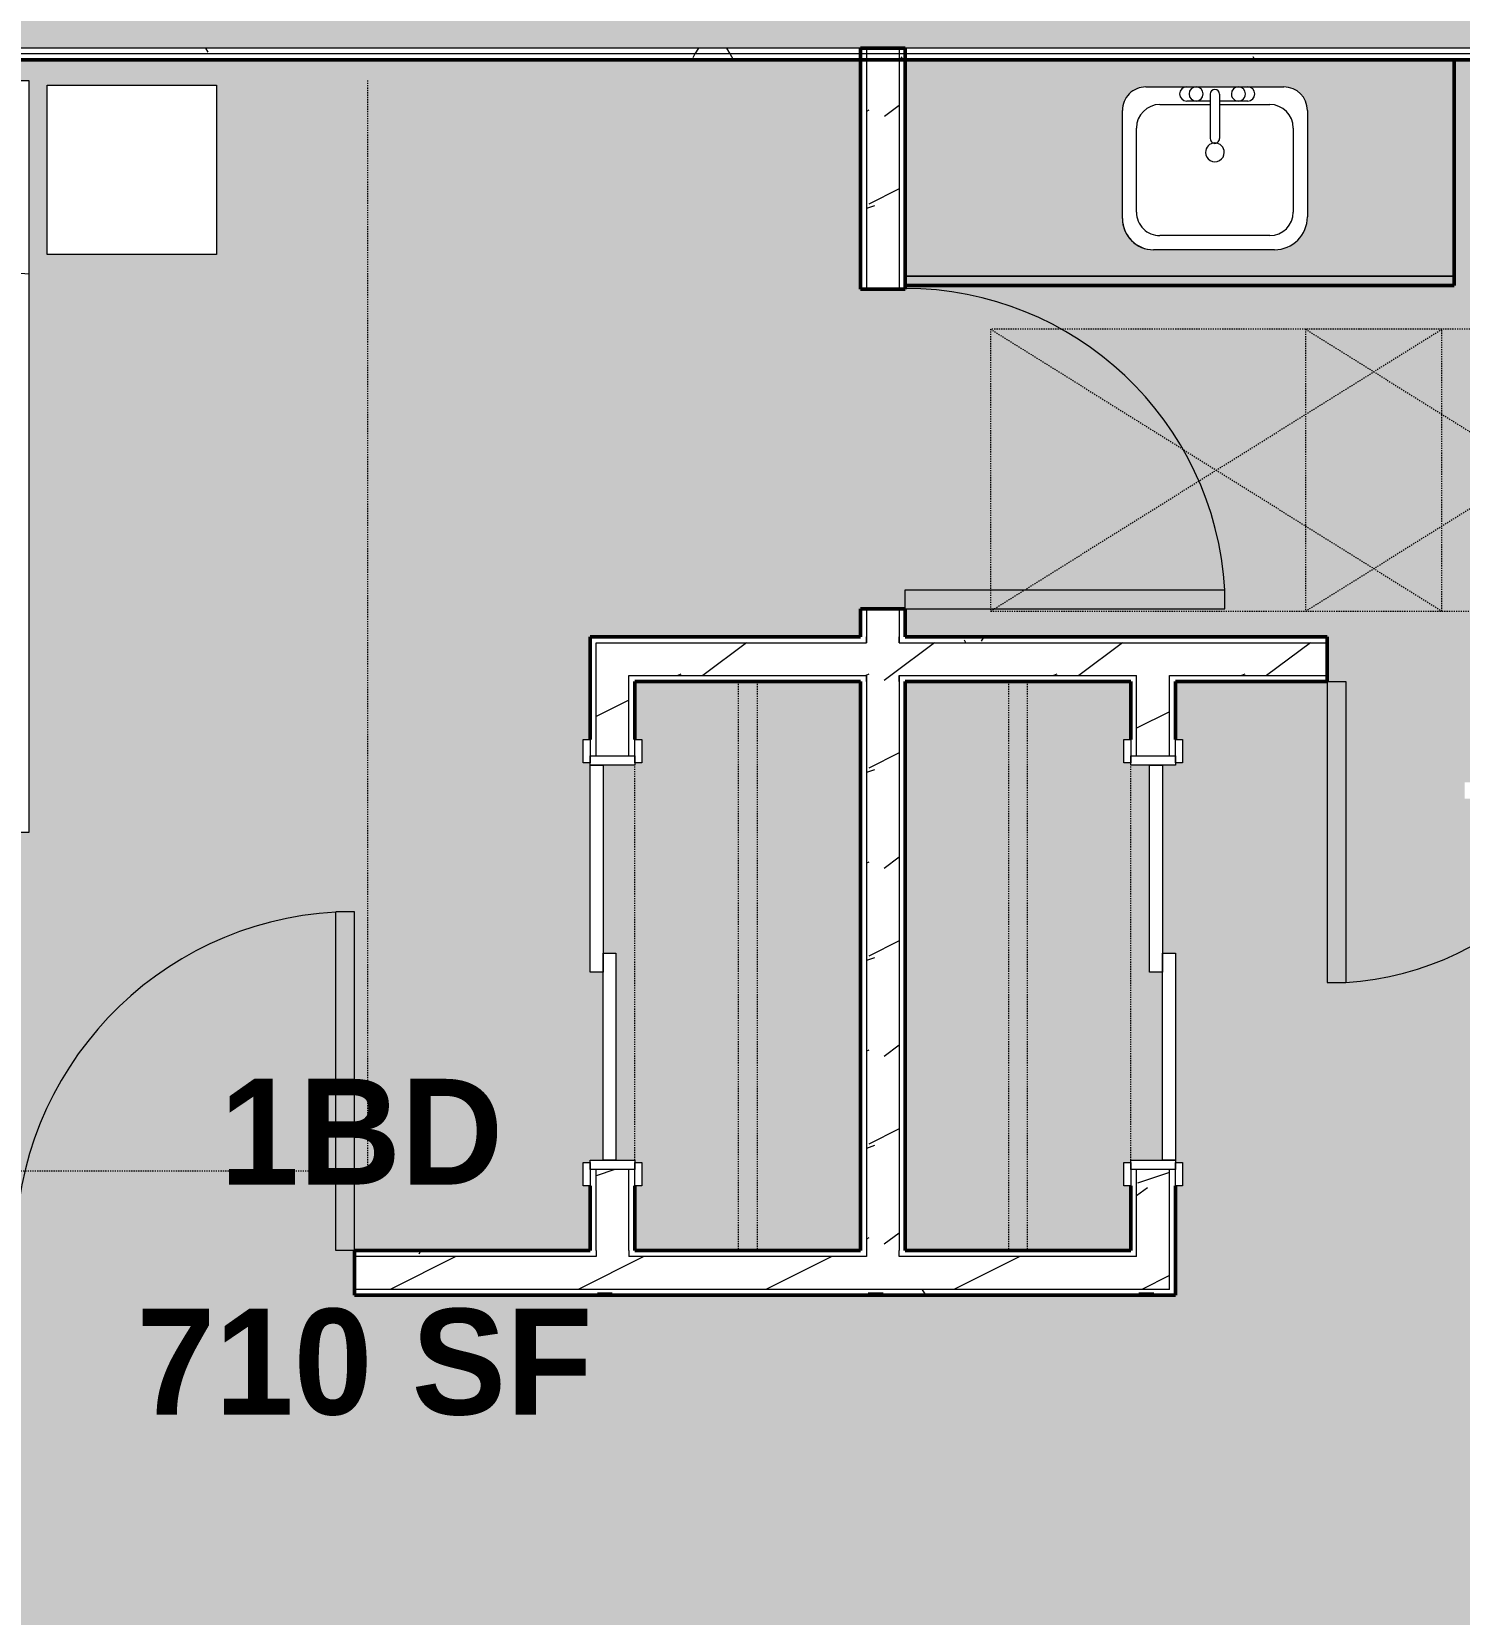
# Model space of a CAD drawing. Header units: inches. Extents: x -4294 to -464, y 9706 to 12475.
# Drawn here: x -3708.2 to -3556.3, y 10669.8 to 10838.2 of the extents above; entities that cross this region are included whole.
import ezdxf

# ---------------------------------------------------------------- set-up
doc = ezdxf.new("R2010")
doc.units = ezdxf.units.IN
doc.header["$MEASUREMENT"] = 0
doc.linetypes.add('Dash', pattern=[0.25, 0.125, -0.125])
for name, color, linetype, lineweight in [('0-1', 7, 'Continuous', 5), ('0-2', 250, 'Continuous', 9), ('A-AREA-IDEN', 2, 'Continuous', 9), ('A-AREA-PATT-6', 41, 'Continuous', 9), ('A-DOOR-1', 250, 'Continuous', 9), ('A-DOOR-2', 130, 'Continuous', 20), ('A-DOOR-FRAM-1', 130, 'Continuous', 20), ('A-GENM-HDLN-1', 250, 'Dash', 9), ('A-WALL', 113, 'Continuous', 13), ('A-WALL-4', 90, 'Continuous', 50), ('A-WALL-5', 7, 'Continuous', 13), ('A-WALL-PATT-1', 250, 'Continuous', 9), ('A-WALL-PATT-2', 8, 'Continuous', 9), ('A-WALL-PATT-5', 111, 'Continuous', 9), ('I-FURN-1', 250, 'Continuous', 9), ('I-FURN-HDLN-1', 250, 'Dash', 9), ('I-WALL-2', 2, 'Continuous', 50), ('P-SANR-FIXT-2', 250, 'Continuous', 9), ('Q-CASE-1', 9, 'Continuous', 9), ('Q-CASE-2', 90, 'Continuous', 50), ('Q-CASE-3', 250, 'Continuous', 9), ('Q-CASE-HDLN-1', 250, 'Dash', 9)]:
    doc.layers.add(name, color=color, linetype=linetype, lineweight=lineweight)
doc.styles.add('Century Gothic_B', font='GOTHICB.TTF', dxfattribs={"height": 11.25})
pattern_1 = [(0, (0, 0), (38.4, 9.6), [1.584, -27.216, 1.584, -27.216, -153.6]), (0, (0, 0), (38.4, 9.6), [-57.6, 1.584, -56.016, 1.584, -27.216, -67.2]), (0, (0, 0), (38.4, 9.6), [-144, 1.584, -17.616, 1.584, -46.416]), (120, (14.4, 4.8), (-27.513844, 28.4553755), [1.584, -27.216, 1.584, -27.216, -153.6]), (120, (14.4, 4.8), (-27.513844, 28.4553755), [-57.6, 1.584, -56.016, 1.584, -27.216, -67.2]), (120, (14.4, 4.8), (-27.513844, 28.4553755), [-144, 1.584, -17.616, 1.584, -46.416]), (240, (19.2, 24), (-10.886156, -38.0553755), [1.584, -27.216, 1.584, -27.216, -153.6]), (240, (19.2, 24), (-10.886156, -38.0553755), [-57.6, 1.584, -56.016, 1.584, -27.216, -67.2]), (240, (19.2, 24), (-10.886156, -38.0553755), [-144, 1.584, -17.616, 1.584, -46.416])]
pattern_2 = [(216.87, (7.997, 19.992), (59.9755286, 39.9843071), [9.996, -89.964]), (206.565, (19.992, 13.994), (-19.991807, -19.992219), [22.352, -22.352]), (198.435, (19.992, 3.998), (-39.983821, -19.991955), [12.644, -50.576])]

# ---------------------------------------------------------------- blocks, each defined once
blk = doc.blocks.new('Single-Flush - 32_ x 84_-1372862-FLOOR PLAN - 3RD FLOOR')
at = {"layer": 'A-DOOR-1'}
blk.add_arc((16, 2.37), 32.07, 93.5759, 180, dxfattribs=at)
at = {"layer": 'A-DOOR-2'}
for p, q in [((14, 2.37), (14, 34.38)), ((16, 34.38), (14, 34.38)), ((16, 2.37), (16, 34.38)), ((16, 2.37), (14, 2.37))]:
    blk.add_line(p, q, dxfattribs=at)
blk = doc.blocks.new('Single-Flush - 36_ x 84_-1372839-FLOOR PLAN - 3RD FLOOR')
at = {"layer": 'A-DOOR-1'}
blk.add_arc((18, 2.37), 36.07, 93.1789, 180, dxfattribs=at)
at = {"layer": 'A-DOOR-2'}
for p, q in [((16, 2.37), (16, 38.39)), ((18, 38.39), (16, 38.39)), ((18, 2.37), (18, 38.39)), ((18, 2.37), (16, 2.37))]:
    blk.add_line(p, q, dxfattribs=at)
blk = doc.blocks.new('Single-Flush - 34_ x 84_-1372840-FLOOR PLAN - 3RD FLOOR')
at = {"layer": 'A-DOOR-1'}
blk.add_arc((17, 2.37), 34.07, 93.3657, 180, dxfattribs=at)
at = {"layer": 'A-DOOR-2'}
for p, q in [((15, 2.37), (15, 36.38)), ((17, 36.38), (15, 36.38)), ((17, 2.37), (17, 36.38)), ((17, 2.37), (15, 2.37))]:
    blk.add_line(p, q, dxfattribs=at)
blk = doc.blocks.new('OD_CW_Closet - OD_CW_Closet-1902250-FLOOR PLAN - 3RD FLOOR')
at = {"layer": 'Q-CASE-HDLN-1'}
for p, q in [((6.89, 24), (0.74, 24)), ((0.74, 24), (0.74, 0)), ((51.64, 24), (9.64, 24)), ((61.26, 24), (54.39, 24)), ((61.26, 0), (61.26, 24)), ((0.74, 13), (61.26, 13)), ((0.74, 11), (61.26, 11)), ((0.74, 0), (61.26, 0))]:
    blk.add_line(p, q, dxfattribs=at)
blk = doc.blocks.new('Bed-Standard - King 78_ x 80_-1379907-FLOOR PLAN - 3RD FLOOR')
at = {"layer": 'I-FURN-1'}
for p, q in [((-28.31, 41.8), (49.69, 41.8)), ((-28.31, -38.2), (-28.31, 41.8)), ((49.69, 41.8), (49.69, -38.2)), ((49.69, -24.2), (-28.31, -17.63)), ((-25.31, -24.2), (46.69, -24.2)), ((-25.31, -36.2), (-25.31, -24.2)), ((46.69, -36.2), (46.69, -24.2)), ((-25.31, -36.2), (46.69, -36.2)), ((49.69, -38.2), (-28.31, -38.2))]:
    blk.add_line(p, q, dxfattribs=at)
at = {"layer": 'I-FURN-HDLN-1'}
for p, q in [((-64.31, 77.8), (73.69, 77.8)), ((-64.31, -38.2), (-64.31, 77.8)), ((73.69, 77.8), (73.69, -38.2))]:
    blk.add_line(p, q, dxfattribs=at)
blk = doc.blocks.new('Table-Night Stand - 18_ x 18_ x 24_-1372838-FLOOR PLAN - 3RD FLOOR')
at = {"layer": 'I-FURN-1'}
for p, q in [((0.15, 0), (18.15, 0)), ((0.15, -18), (0.15, 0)), ((18.15, 0), (18.15, -18)), ((18.15, -18), (0.15, -18))]:
    blk.add_line(p, q, dxfattribs=at)
blk = doc.blocks.new('FOLDING_SLIDING CLOSET - 42_ x 80_-1372841-FLOOR PLAN - 3RD FLOOR')
at = {"layer": 'A-DOOR-1'}
for p, q in [((-23.75, 3.25), (-21.25, 3.25)), ((-23.75, 2.5), (-23.75, 3.25)), ((-21.25, 2.5), (-23.75, 2.5)), ((-21.25, 3.25), (-21.25, 2.5)), ((21.25, 3.25), (23.75, 3.25)), ((21.25, 2.5), (21.25, 3.25)), ((23.75, 2.5), (21.25, 2.5)), ((23.75, 3.25), (23.75, 2.5)), ((-23.75, -2.25), (-21.25, -2.25)), ((-23.75, -3), (-23.75, -2.25)), ((-21.25, -3), (-23.75, -3)), ((-21.25, -2.25), (-21.25, -3)), ((21.25, -2.25), (23.75, -2.25)), ((21.25, -3), (21.25, -2.25)), ((23.75, -3), (21.25, -3)), ((23.75, -2.25), (23.75, -3))]:
    blk.add_line(p, q, dxfattribs=at)
at = {"layer": 'A-DOOR-2'}
for p, q in [((-1, 0.5), (21, 0.5)), ((-1, -0.88), (-1, 0.5)), ((21, 0.5), (21, -0.88)), ((-21, -0.88), (1, -0.88)), ((-21, -2.25), (-21, -0.88)), ((21, -0.88), (-1, -0.88)), ((1, -0.88), (1, -2.25)), ((1, -2.25), (-21, -2.25))]:
    blk.add_line(p, q, dxfattribs=at)
at = {"layer": 'A-DOOR-FRAM-1'}
for p, q in [((-22, 2.5), (-21, 2.5)), ((-22, -2.25), (-22, 2.5)), ((-21, 2.5), (-21, -2.25)), ((21, 2.5), (22, 2.5)), ((21, -2.25), (21, 2.5)), ((22, 2.5), (22, -2.25)), ((-21, -2.25), (-22, -2.25)), ((22, -2.25), (21, -2.25))]:
    blk.add_line(p, q, dxfattribs=at)
blk = doc.blocks.new('OD_CW_Closet - OD_CW_Closet-1901942-FLOOR PLAN - 3RD FLOOR')
at = {"layer": 'Q-CASE-HDLN-1'}
for p, q in [((0.74, -24), (0.74, 0)), ((0.74, 0), (61.26, 0)), ((61.26, 0), (61.26, -24)), ((0.74, -11), (61.26, -11)), ((0.74, -13), (61.26, -13)), ((6.89, -24), (0.74, -24)), ((51.64, -24), (9.64, -24)), ((61.26, -24), (54.39, -24))]:
    blk.add_line(p, q, dxfattribs=at)
blk = doc.blocks.new('M_Sink Vanity-Square - 500 x 440mm-1372835-FLOOR PLAN - 3RD FLOOR')
at = {"layer": 'P-SANR-FIXT-2'}
for p, q in [((-5.72, 10.23), (7.14, 10.23)), ((-5.72, 10.23), (7.14, 10.23)), ((-5.22, 8.73), (6.46, 8.73)), ((10.46, 6.91), (10.46, -4.59)), ((10.46, 6.91), (10.46, -4.59)), ((-9.22, -4.59), (-9.22, 6.73)), ((-9.22, -4.59), (-9.22, 6.73)), ((-7.72, -2.72), (-7.72, 6.23)), ((8.96, 6.23), (8.96, -2.72)), ((0.12, -6.33), (0.12, -1.59)), ((1.12, -6.33), (1.12, -1.59)), ((0.12, -5.22), (-5.22, -5.22)), ((-2.88, -5.59), (0.12, -5.59)), ((6.46, -5.22), (1.12, -5.22)), ((1.12, -5.59), (3.62, -5.59)), ((7.96, -7.09), (-6.72, -7.09)), ((7.96, -7.09), (-6.72, -7.09)), ((3.62, -7.09), (-2.88, -7.09))]:
    blk.add_line(p, q, dxfattribs=at)
for centre, radius, start, end in [((-5.72, 6.73), 3.5, 90, 180), ((-5.72, 6.73), 3.5, 90, 180), ((7.14, 6.91), 3.32, 0, 90), ((7.14, 6.91), 3.32, 360, 90), ((-5.22, 6.23), 2.5, 90, 180), ((6.46, 6.23), 2.5, 360, 90), ((0.62, -0.13), 1, 360, 180), ((0.62, -0.13), 1, 180, 0), ((0.62, -1.59), 0.5, 360, 180), ((-5.22, -2.72), 2.5, 180, 270), ((6.46, -2.72), 2.5, 270, 360), ((-6.72, -4.59), 2.5, 180, 270), ((-6.72, -4.59), 2.5, 180, 270), ((7.96, -4.59), 2.5, 270, 0), ((7.96, -4.59), 2.5, 270, 0), ((-2.88, -6.34), 0.75, 90, 270), ((-1.88, -6.34), 0.75, 360, 180), ((-1.88, -6.34), 0.75, 180, 0), ((0.62, -6.33), 0.5, 180, 0), ((2.62, -6.34), 0.75, 0, 180), ((2.62, -6.34), 0.75, 180, 0), ((3.62, -6.34), 0.75, 270, 90)]:
    blk.add_arc(centre, radius, start, end, dxfattribs=at)
blk = doc.blocks.new('OD_CW_Base Cabinet - OD_CW_Base Cabinet-V32-FLOOR PLAN - 3RD FLOOR')
at = {"layer": 'Q-CASE-1'}
h = blk.add_hatch(color=256, dxfattribs=at)
h.paths.add_polyline_path([(59.14, 24), (0.74, 24), (0.74, 1), (59.14, 1), (59.14, 13.23)], flags=0)
h.paths.add_polyline_path([(40.03, 21.13), (41.03, 21.13), (41.68, 21.04), (42.28, 20.79), (42.8, 20.39), (43.2, 19.88), (43.45, 19.27), (43.53, 18.63), (43.53, 7.3), (43.41, 6.4), (43.06, 5.55), (42.51, 4.83), (41.78, 4.27), (40.94, 3.92), (40.03, 3.8), (27.17, 3.8), (26.31, 3.92), (25.51, 4.25), (24.82, 4.77), (24.29, 5.46), (23.96, 6.26), (23.85, 7.12), (23.85, 18.63), (23.93, 19.27), (24.18, 19.88), (24.58, 20.39), (25.1, 20.79), (25.7, 21.04), (26.35, 21.13), (27.17, 21.13)], flags=0)
blk.add_hatch(color=256, dxfattribs=at).paths.add_polyline_path([(0.74, 1), (0.74, 0), (59.14, 0), (59.12, 1), (3.99, 1)], flags=0)
at = {"layer": 'Q-CASE-2'}
for p, q in [((59.14, 0), (59.14, 24)), ((0.74, 0), (59.14, 0))]:
    blk.add_line(p, q, dxfattribs=at)
at = {"layer": 'Q-CASE-3'}
for p, q in [((59.14, 24), (59.14, 1)), ((0.74, 1), (59.14, 1)), ((59.14, 1), (0.74, 1)), ((59.14, 0), (0.74, 0)), ((59.14, 1), (59.14, 0))]:
    blk.add_line(p, q, dxfattribs=at)
blk = doc.blocks.new('ADA Clearances - 30_x48_-2253128-FLOOR PLAN - 3RD FLOOR')
at = {"layer": 'A-GENM-HDLN-1'}
for p, q in [((15, -24), (-15, 24)), ((-15, -24), (15, 24)), ((15, 24), (-15, 24)), ((-15, 24), (-15, 14.12)), ((15, -24), (15, 24)), ((-15, 5.48), (-15, -24)), ((-15, -24), (15, -24))]:
    blk.add_line(p, q, dxfattribs=at)
blk = doc.blocks.new('ADA Clearances - 30_x48_-V8-FLOOR PLAN - 3RD FLOOR')
at = {"layer": 'A-GENM-HDLN-1'}
for p, q in [((15, -24), (-15, 24)), ((-15, -24), (15, 24)), ((15, 24), (-15, 24)), ((-15, 24), (-15, -24)), ((15, -24), (15, 24)), ((-15, -24), (15, -24))]:
    blk.add_line(p, q, dxfattribs=at)
blk = doc.blocks.new('CTR - 1st Phase - Unit Layouts_rvt-1-FLOOR PLAN - 3RD FLOOR')
at = {"layer": 'A-WALL-PATT-1'}
h = blk.add_hatch(dxfattribs=at)
h.set_pattern_fill('FP_1', color=256, style=0, pattern_type=2)
h.set_pattern_definition(pattern_1)
h.paths.add_polyline_path([(-3615.87, 10708.54), (-3615.25, 10708.54), (-3615.25, 10769.06), (-3615.87, 10769.06), (-3615.87, 10709.1)], flags=0)
h.paths.add_polyline_path([(-3615.25, 10773.81), (-3615.25, 10776.81), (-3615.87, 10776.81), (-3615.87, 10773.81)], flags=0)
h.paths.add_polyline_path([(-3615.87, 10810.81), (-3615.25, 10810.81), (-3615.25, 10835.19), (-3615.87, 10835.19), (-3615.87, 10811.19)], flags=0)
h = blk.add_hatch(dxfattribs=at)
h.set_pattern_fill('FP_1', color=256, style=0, pattern_type=2)
h.set_pattern_definition(pattern_1)
h.paths.add_polyline_path([(-3516.62, 10773.19), (-3483.97, 10773.19), (-3483.97, 10773.81), (-3538.37, 10773.81), (-3538.37, 10773.19), (-3520.12, 10773.19)], flags=0)
h.paths.add_polyline_path([(-3570.37, 10773.19), (-3570.37, 10773.81), (-3615.87, 10773.81), (-3615.87, 10773.19), (-3587.12, 10773.19)], flags=0)
h.paths.add_polyline_path([(-3648.12, 10773.19), (-3619.37, 10773.19), (-3619.37, 10773.81), (-3648.12, 10773.81)], flags=0)
h = blk.add_hatch(dxfattribs=at)
h.set_pattern_fill('FP_1', color=256, style=0, pattern_type=2)
h.set_pattern_definition(pattern_1)
h.paths.add_polyline_path([(-3512.41, 10769.06), (-3483.97, 10769.06), (-3483.97, 10769.69), (-3516.62, 10769.69), (-3516.62, 10769.06), (-3516, 10769.06)], flags=0)
h.paths.add_polyline_path([(-3520.12, 10769.06), (-3520.12, 10769.69), (-3538.37, 10769.69), (-3538.37, 10769.06), (-3520.75, 10769.06)], flags=0)
h.paths.add_polyline_path([(-3594.24, 10769.06), (-3590.62, 10769.06), (-3590.62, 10769.69), (-3615.87, 10769.69), (-3615.87, 10769.06), (-3615.11, 10769.06)], flags=0)
h.paths.add_polyline_path([(-3586.5, 10769.06), (-3570.37, 10769.06), (-3570.37, 10769.69), (-3587.12, 10769.69), (-3587.12, 10769.06)], flags=0)
h.paths.add_polyline_path([(-3619.37, 10769.06), (-3619.37, 10769.69), (-3644, 10769.69), (-3644, 10769.06), (-3620, 10769.06)], flags=0)
h = blk.add_hatch(dxfattribs=at)
h.set_pattern_fill('FP_1', color=256, style=0, pattern_type=2)
h.set_pattern_definition(pattern_1)
h.paths.add_polyline_path([(-3591.25, 10707.91), (-3591.25, 10708.54), (-3615.87, 10708.54), (-3615.87, 10707.91), (-3615.11, 10707.91)], flags=0)
h.paths.add_polyline_path([(-3670.24, 10707.91), (-3648.12, 10707.91), (-3648.12, 10708.54), (-3673.8, 10708.54), (-3673.8, 10707.91)], flags=0)
h.paths.add_polyline_path([(-3620, 10707.91), (-3619.37, 10707.91), (-3619.37, 10708.54), (-3644.62, 10708.54), (-3644.62, 10707.91)], flags=0)
h.paths.add_polyline_path([(-3849.41, 10707.91), (-3709.8, 10707.91), (-3709.8, 10708.54), (-3852.47, 10708.54), (-3852.47, 10707.91), (-3850.47, 10707.91)], flags=0)
h = blk.add_hatch(dxfattribs=at)
h.set_pattern_fill('FP_1', color=256, style=0, pattern_type=2)
h.set_pattern_definition(pattern_1)
h.paths.add_polyline_path([(-3670.24, 10703.79), (-3587.12, 10703.83), (-3587.12, 10704.41), (-3673.8, 10704.41), (-3673.8, 10703.79)], flags=0)
h.paths.add_polyline_path([(-3852.47, 10703.79), (-3709.8, 10703.79), (-3709.8, 10704.41), (-3852.47, 10704.41), (-3852.47, 10703.91)], flags=0)
at = {"layer": 'A-WALL-PATT-2'}
h = blk.add_hatch(dxfattribs=at)
h.set_pattern_fill('FP_2', color=256, style=0, pattern_type=2)
h.set_pattern_definition(pattern_2)
h.paths.add_polyline_path([(-3619.37, 10707.91), (-3615.87, 10707.91), (-3615.87, 10769.69), (-3619.37, 10769.69), (-3619.37, 10708.41)], flags=0)
h.paths.add_polyline_path([(-3619.37, 10773.19), (-3615.87, 10773.19), (-3615.87, 10776.81), (-3619.37, 10776.81), (-3619.37, 10773.81)], flags=0)
h.paths.add_polyline_path([(-3615.87, 10810.81), (-3615.87, 10835.19), (-3619.37, 10835.19), (-3619.37, 10810.81)], flags=0)
h = blk.add_hatch(dxfattribs=at)
h.set_pattern_fill('FP_2', color=256, style=0, pattern_type=2)
h.set_pattern_definition(pattern_2)
h.paths.add_polyline_path([(-3644.62, 10707.91), (-3644.62, 10717.16), (-3648.12, 10717.16), (-3648.12, 10707.91)], flags=0)
h.paths.add_polyline_path([(-3644.62, 10761.16), (-3644.62, 10773.19), (-3648.12, 10773.19), (-3648.12, 10761.16)], flags=0)
h = blk.add_hatch(dxfattribs=at)
h.set_pattern_fill('FP_2', color=256, style=0, pattern_type=2)
h.set_pattern_definition(pattern_2)
h.paths.add_polyline_path([(-3520.12, 10769.69), (-3482.72, 10769.69), (-3482.72, 10773.19), (-3538.37, 10773.19), (-3538.37, 10769.69)], flags=0)
h.paths.add_polyline_path([(-3615.11, 10769.69), (-3570.37, 10769.69), (-3570.37, 10773.19), (-3644.62, 10773.17), (-3644.62, 10769.69), (-3615.87, 10769.69)], flags=0)
h = blk.add_hatch(dxfattribs=at)
h.set_pattern_fill('FP_2', color=256, style=0, pattern_type=2)
h.set_pattern_definition(pattern_2)
h.paths.add_polyline_path([(-3590.62, 10704.41), (-3587.12, 10704.41), (-3587.12, 10717.16), (-3590.62, 10717.16), (-3590.62, 10707.91)], flags=0)
h.paths.add_polyline_path([(-3587.12, 10761.16), (-3587.12, 10769.69), (-3590.62, 10769.69), (-3590.62, 10761.16), (-3587.87, 10761.16)], flags=0)
h = blk.add_hatch(dxfattribs=at)
h.set_pattern_fill('FP_2', color=256, style=0, pattern_type=2)
h.set_pattern_definition(pattern_2)
h.paths.add_polyline_path([(-3615.11, 10704.41), (-3590.62, 10704.41), (-3590.62, 10707.91), (-3673.8, 10707.91), (-3673.8, 10704.41), (-3670.24, 10704.41)], flags=0)
h.paths.add_polyline_path([(-3849.41, 10704.41), (-3709.8, 10704.41), (-3709.8, 10707.91), (-3852.47, 10707.91), (-3852.47, 10704.41), (-3850.47, 10704.41)], flags=0)
at = {"layer": 'A-WALL-4'}
for p, q in [((-3615.25, 10836.44), (-3620, 10836.44)), ((-3620, 10836.44), (-3620, 10810.81)), ((-3615.25, 10810.81), (-3615.25, 10836.44)), ((-3620, 10810.81), (-3615.25, 10810.81)), ((-3615.25, 10776.81), (-3620, 10776.81)), ((-3620, 10776.81), (-3620, 10773.81)), ((-3615.25, 10773.81), (-3615.25, 10776.81)), ((-3648.75, 10773.81), (-3648.75, 10762.91)), ((-3648.12, 10773.81), (-3648.75, 10773.81)), ((-3644, 10773.81), (-3648.12, 10773.81)), ((-3620, 10773.81), (-3644, 10773.81)), ((-3570.37, 10773.81), (-3615.25, 10773.81)), ((-3570.37, 10769.06), (-3570.37, 10773.81)), ((-3644, 10769.06), (-3620, 10769.06)), ((-3644, 10762.91), (-3644, 10769.06)), ((-3620, 10769.06), (-3620, 10708.54)), ((-3615.25, 10769.06), (-3591.25, 10769.06)), ((-3615.25, 10708.54), (-3615.25, 10769.06)), ((-3591.25, 10769.06), (-3591.25, 10762.91)), ((-3586.5, 10762.91), (-3586.5, 10769.06)), ((-3586.5, 10769.06), (-3570.37, 10769.06)), ((-3648.75, 10715.41), (-3648.75, 10708.54)), ((-3644, 10708.54), (-3644, 10715.41)), ((-3591.25, 10715.41), (-3591.25, 10708.54)), ((-3586.5, 10703.79), (-3586.5, 10715.41)), ((-3648.75, 10708.54), (-3673.8, 10708.54)), ((-3673.8, 10708.54), (-3673.8, 10703.79)), ((-3620, 10708.54), (-3644, 10708.54)), ((-3591.25, 10708.54), (-3615.25, 10708.54)), ((-3673.8, 10703.79), (-3591.25, 10703.79)), ((-3591.25, 10703.79), (-3587.12, 10703.79)), ((-3587.12, 10703.79), (-3586.5, 10703.79))]:
    blk.add_line(p, q, dxfattribs=at)
at = {"layer": 'A-WALL-5'}
for p, q in [((-3619.37, 10836.44), (-3619.37, 10810.81)), ((-3615.87, 10836.44), (-3615.87, 10810.81)), ((-3619.37, 10776.81), (-3619.37, 10773.81)), ((-3615.87, 10776.81), (-3615.87, 10773.81)), ((-3648.12, 10773.19), (-3644.62, 10773.19)), ((-3648.12, 10761.16), (-3648.12, 10773.19)), ((-3644.62, 10773.19), (-3644, 10773.19)), ((-3644, 10773.19), (-3619.37, 10773.19)), ((-3619.37, 10773.19), (-3619.37, 10773.81)), ((-3619.37, 10773.81), (-3619.37, 10773.19)), ((-3615.87, 10773.81), (-3615.87, 10773.19)), ((-3615.87, 10773.19), (-3615.87, 10773.81)), ((-3615.87, 10773.19), (-3570.37, 10773.19)), ((-3644.62, 10769.69), (-3644, 10769.69)), ((-3644.62, 10761.16), (-3644.62, 10769.69)), ((-3644, 10769.69), (-3619.37, 10769.69)), ((-3619.37, 10769.06), (-3619.37, 10769.69)), ((-3619.37, 10769.69), (-3619.37, 10769.06)), ((-3615.87, 10769.69), (-3615.87, 10769.06)), ((-3615.87, 10769.69), (-3590.62, 10769.69)), ((-3615.87, 10769.06), (-3615.87, 10769.69)), ((-3590.62, 10769.06), (-3590.62, 10769.69)), ((-3587.12, 10769.06), (-3587.12, 10769.69)), ((-3587.12, 10769.69), (-3570.37, 10769.69)), ((-3619.37, 10769.06), (-3619.37, 10708.54)), ((-3615.87, 10769.06), (-3615.87, 10708.54)), ((-3590.62, 10761.16), (-3590.62, 10769.06)), ((-3587.12, 10761.16), (-3587.12, 10769.06)), ((-3648.12, 10708.54), (-3648.12, 10717.16)), ((-3644.62, 10708.54), (-3644.62, 10717.16)), ((-3590.62, 10707.91), (-3590.62, 10717.16)), ((-3587.12, 10704.41), (-3587.12, 10717.16)), ((-3648.12, 10707.91), (-3673.8, 10707.91)), ((-3648.12, 10708.54), (-3648.12, 10707.91)), ((-3644.62, 10708.54), (-3644.62, 10707.91)), ((-3619.37, 10707.91), (-3644.62, 10707.91)), ((-3619.37, 10708.54), (-3619.37, 10707.91)), ((-3615.87, 10707.91), (-3615.87, 10708.54)), ((-3591.25, 10707.91), (-3615.87, 10707.91)), ((-3590.62, 10707.91), (-3591.25, 10707.91)), ((-3591.25, 10704.41), (-3673.8, 10704.41)), ((-3590.62, 10704.41), (-3591.25, 10704.41)), ((-3587.12, 10704.41), (-3590.62, 10704.41))]:
    blk.add_line(p, q, dxfattribs=at)
at = {"layer": '0-2'}
for name, p in [('OD_CW_Base Cabinet - OD_CW_Base Cabinet-V32-FLOOR PLAN - 3RD FLOOR', (-3615.99, 10811.19)), ('Single-Flush - 36_ x 84_-1372839-FLOOR PLAN - 3RD FLOOR', (-3691.8, 10706.16))]:
    blk.add_blockref(name, p, dxfattribs=at)
for name, p, rotation in [('Bed-Standard - King 78_ x 80_-1379907-FLOOR PLAN - 3RD FLOOR', (-3736.75, 10794.8), 180), ('Table-Night Stand - 18_ x 18_ x 24_-1372838-FLOOR PLAN - 3RD FLOOR', (-3688.35, 10814.5), 180), ('M_Sink Vanity-Square - 500 x 440mm-1372835-FLOOR PLAN - 3RD FLOOR', (-3581.68, 10825.22), 180), ('Single-Flush - 34_ x 84_-1372840-FLOOR PLAN - 3RD FLOOR', (-3617.62, 10793.81), 269.9999999999788), ('ADA Clearances - 30_x48_-V8-FLOOR PLAN - 3RD FLOOR', (-3582.15, 10791.55), 270.0000000000326), ('ADA Clearances - 30_x48_-2253128-FLOOR PLAN - 3RD FLOOR', (-3548.65, 10791.55), 270.0000000000326), ('OD_CW_Closet - OD_CW_Closet-1901942-FLOOR PLAN - 3RD FLOOR', (-3620, 10769.8), 269.9999999999694), ('OD_CW_Closet - OD_CW_Closet-1902250-FLOOR PLAN - 3RD FLOOR', (-3615.25, 10769.8), 270.0000000000314), ('Single-Flush - 32_ x 84_-1372862-FLOOR PLAN - 3RD FLOOR', (-3554.37, 10771.44), 180), ('FOLDING_SLIDING CLOSET - 42_ x 80_-1372841-FLOOR PLAN - 3RD FLOOR', (-3646.5, 10739.16), 270.0000000000273), ('FOLDING_SLIDING CLOSET - 42_ x 80_-1372841-FLOOR PLAN - 3RD FLOOR', (-3588.75, 10739.16), 89.99999999997272)]:
    blk.add_blockref(name, p, dxfattribs=dict(at, rotation=rotation))

msp = doc.modelspace()

# ---------------------------------------------------------------- hatches: boundary and pattern name
at = {"layer": 'A-AREA-PATT-6'}
h = msp.add_hatch(color=256, dxfattribs=at)
h.paths.add_polyline_path([(-3718.9018, 10553.1894), (-3614.9737, 10553.1894), (-3614.9737, 10578.4982), (-3622.0482, 10578.4982), (-3622.0482, 10594.9982), (-3614.9737, 10594.9982), (-3614.9737, 10608.6195), (-3622.0482, 10608.6195), (-3622.0482, 10625.1195), (-3614.9737, 10625.1195), (-3614.9737, 10637.7408), (-3622.0482, 10637.7408), (-3622.0482, 10654.2408), (-3614.9737, 10654.2408), (-3614.9737, 10661.7894), (-3578.9737, 10661.7894), (-3578.9737, 10659.1894), (-3577.5456, 10659.1894), (-3577.3487, 10658.9925), (-3577.3487, 10658.0965), (-3577.0987, 10658.0965), (-3577.0987, 10654.3318), (-3576.8487, 10654.3318), (-3576.8487, 10652.4304), (-3577.0987, 10652.4304), (-3577.0987, 10643.0394), (-3576.8487, 10643.0394), (-3576.8487, 10642.4488), (-3577.0987, 10642.4488), (-3577.0987, 10641.8583), (-3576.8487, 10641.8583), (-3576.8487, 10641.2677), (-3577.0987, 10641.2677), (-3577.0987, 10640.6772), (-3576.8487, 10640.6772), (-3576.8487, 10640.0866), (-3577.0987, 10640.0866), (-3577.0987, 10639.4961), (-3576.8487, 10639.4961), (-3576.8487, 10638.9055), (-3577.0987, 10638.9055), (-3577.0987, 10636.2823), (-3577.3487, 10636.2612), (-3577.3708, 10635.333), (-3577.4064, 10635.2471), (-3577.5456, 10635.1894), (-3578.9737, 10635.1894), (-3578.9737, 10577.1894), (-3547.8789, 10577.1894), (-3547.8789, 10577.5644), (-3523.8789, 10577.5644), (-3523.8789, 10577.1894), (-3509.3487, 10577.1894), (-3509.3487, 10607.4394), (-3517.3487, 10607.4394), (-3517.3487, 10643.1894), (-3504.9237, 10643.1894), (-3504.9237, 10671.3894), (-3502.9862, 10671.3894), (-3502.9862, 10672.0144), (-3501.9237, 10672.0144), (-3501.9237, 10706.7644), (-3502.9862, 10706.7644), (-3502.9862, 10707.3894), (-3504.9237, 10707.3894), (-3504.9237, 10711.6394), (-3520.7487, 10711.6394), (-3520.7487, 10720.3519), (-3519.7487, 10720.3519), (-3519.7487, 10722.3519), (-3517.8112, 10722.3519), (-3517.8112, 10722.9769), (-3515.9362, 10722.9769), (-3515.9362, 10722.3519), (-3513.9987, 10722.3519), (-3513.9987, 10720.3519), (-3515.9987, 10720.3519), (-3515.9987, 10716.3894), (-3483.9737, 10716.3894), (-3483.977, 10769.0644), (-3515.9987, 10769.0644), (-3515.9987, 10760.3519), (-3513.9987, 10760.3519), (-3513.9987, 10758.3519), (-3515.9362, 10758.3519), (-3515.9362, 10757.7269), (-3517.8112, 10757.7269), (-3517.8112, 10758.3519), (-3519.7487, 10758.3519), (-3519.7487, 10760.3519), (-3520.7487, 10760.3519), (-3520.7487, 10769.0644), (-3538.3737, 10769.0644), (-3538.3737, 10773.8144), (-3483.9737, 10773.8144), (-3483.9737, 10835.1894), (-3518.0987, 10835.1894), (-3518.0987, 10833.0535), (-3522.8487, 10833.0535), (-3522.8487, 10835.1894), (-3528.8725, 10835.1894), (-3528.9056, 10827.2118), (-3528.9995, 10826.4988), (-3529.3717, 10825.6001), (-3529.9639, 10824.8283), (-3530.7356, 10824.2362), (-3531.6343, 10823.8639), (-3532.675, 10823.737), (-3533.9871, 10823.737), (-3533.6394, 10820.7132), (-3532.4176, 10819.6602), (-3531.8808, 10818.7132), (-3531.523, 10817.2037), (-3531.4359, 10816.7094), (-3531.3487, 10815.7132), (-3531.523, 10813.7208), (-3532.061, 10811.7132), (-3532.7889, 10809.7132), (-3533.7215, 10807.7132), (-3535.109, 10805.7132), (-3536.109, 10804.7132), (-3536.975, 10804.2132), (-3538.3487, 10803.7132), (-3539.3487, 10803.7132), (-3540.7225, 10804.2132), (-3541.5885, 10804.7132), (-3542.5885, 10805.7132), (-3544.0581, 10807.8894), (-3544.9085, 10809.7132), (-3545.6365, 10811.7132), (-3546.1744, 10813.7208), (-3546.3487, 10815.7132), (-3546.1744, 10817.2037), (-3546.0846, 10817.7132), (-3545.8166, 10818.7132), (-3545.2499, 10819.7132), (-3544.0581, 10820.7132), (-3543.7104, 10823.737), (-3545.0987, 10823.737), (-3546.0632, 10823.8639), (-3546.9618, 10824.2362), (-3547.7336, 10824.8283), (-3548.3257, 10825.6001), (-3548.698, 10826.4988), (-3548.825, 10827.4632), (-3548.825, 10835.1894), (-3556.8487, 10835.1894), (-3556.8487, 10811.1894), (-3615.2487, 10811.1894), (-3615.2487, 10810.8144), (-3619.9987, 10810.8144), (-3619.9987, 10835.1894), (-3851.8487, 10835.1894), (-3851.8487, 10743.5995), (-3819.5737, 10743.5995), (-3819.5737, 10737.5519), (-3824.3237, 10737.5519), (-3824.3237, 10738.8495), (-3852.4737, 10738.8495), (-3852.4737, 10741.8144), (-3855.7237, 10741.8144), (-3855.7237, 10703.7894), (-3852.4737, 10703.7894), (-3852.4737, 10708.5394), (-3709.7987, 10708.5394), (-3709.7987, 10703.7894), (-3851.8487, 10703.7894), (-3851.8487, 10553.1894), (-3800.412, 10553.1894), (-3800.412, 10569.3144), (-3782.412, 10569.3144), (-3782.412, 10565.3144), (-3746.412, 10565.3144), (-3746.412, 10569.3144), (-3728.412, 10569.3144), (-3728.412, 10553.1894), (-3724.9018, 10553.1894)], flags=0)
h.paths.add_polyline_path([(-3483.9737, 10553.1894), (-3483.9737, 10643.1894), (-3487.3487, 10643.1894), (-3487.3487, 10607.4394), (-3485.3487, 10607.4394), (-3485.3487, 10553.1894)], flags=0)
h.paths.add_polyline_path([(-3840.4018, 10566.2644), (-3847.9018, 10566.2644), (-3847.9018, 10614.2644), (-3812.9018, 10614.2644), (-3812.9018, 10608.2644), (-3811.9018, 10608.2644), (-3811.9018, 10572.2644), (-3812.9018, 10572.2644), (-3812.9018, 10566.2644), (-3835.6265, 10566.2644)], flags=0)
h.paths.add_polyline_path([(-3681.4911, 10566.2644), (-3708.9018, 10566.2644), (-3708.9018, 10572.2644), (-3709.9018, 10572.2644), (-3709.9018, 10608.2644), (-3708.9018, 10608.2644), (-3708.9018, 10614.2644), (-3673.9018, 10614.2644), (-3673.9018, 10566.2644), (-3681.4018, 10566.2644)], flags=0)
h.paths.add_polyline_path([(-3796.9018, 10617.5894), (-3796.9018, 10618.5894), (-3802.9018, 10618.5894), (-3802.9018, 10653.5894), (-3718.9018, 10653.5894), (-3718.9018, 10618.5894), (-3724.9018, 10618.5894), (-3724.9018, 10617.5894), (-3780.4976, 10617.5894)], flags=0)
h.paths.add_polyline_path([(-3591.2487, 10703.7894), (-3673.7987, 10703.7894), (-3673.7987, 10708.5394), (-3648.7487, 10708.5394), (-3648.7487, 10715.4144), (-3649.4987, 10715.4144), (-3649.4987, 10717.9144), (-3648.7487, 10717.9144), (-3648.7487, 10718.1644), (-3647.3737, 10718.1644), (-3647.3737, 10738.1644), (-3648.7487, 10738.1644), (-3648.7877, 10760.4144), (-3649.4987, 10760.4144), (-3649.4987, 10762.9144), (-3648.7487, 10762.9144), (-3648.7487, 10773.8144), (-3619.9987, 10773.8144), (-3619.9987, 10776.8144), (-3615.2487, 10776.8144), (-3615.2487, 10773.8144), (-3570.3737, 10773.8144), (-3570.3737, 10769.0644), (-3586.4987, 10769.0644), (-3586.4987, 10762.9144), (-3585.7487, 10762.9144), (-3585.7487, 10760.4144), (-3586.4987, 10760.4144), (-3586.4987, 10760.1644), (-3587.8737, 10760.1644), (-3587.8737, 10740.1644), (-3586.4987, 10740.1644), (-3586.462, 10717.9144), (-3585.7487, 10717.9144), (-3585.7487, 10715.4144), (-3586.4987, 10715.4144), (-3586.4987, 10703.7894), (-3590.6237, 10703.7894)], flags=0)
h.paths.add_polyline_path([(-3537.0199, 10705.6394), (-3540.9237, 10705.6394), (-3540.9237, 10707.3894), (-3504.9237, 10707.3894), (-3504.9237, 10705.6394)], flags=0)
h.paths.add_polyline_path([(-3615.1109, 10708.5394), (-3591.2487, 10708.5394), (-3591.2487, 10715.4144), (-3591.9987, 10715.4144), (-3591.9987, 10717.9144), (-3591.2487, 10717.9144), (-3591.2487, 10718.1644), (-3587.8737, 10718.1644), (-3587.8737, 10738.1644), (-3589.2487, 10738.1644), (-3589.2487, 10760.1644), (-3591.2487, 10760.1644), (-3591.2487, 10760.4144), (-3591.9987, 10760.4144), (-3591.9987, 10762.9144), (-3591.2487, 10762.9144), (-3591.2487, 10769.0644), (-3615.2487, 10769.0644), (-3615.2487, 10708.5394)], flags=0)
h.paths.add_polyline_path([(-3619.9987, 10708.5394), (-3619.9987, 10769.0644), (-3643.9987, 10769.0644), (-3643.9987, 10762.9144), (-3643.2487, 10762.9144), (-3643.2487, 10760.4144), (-3643.9987, 10760.4144), (-3643.9987, 10760.1644), (-3647.3737, 10760.1644), (-3647.3737, 10740.1644), (-3645.9987, 10740.1644), (-3645.9987, 10718.1644), (-3643.9987, 10718.1644), (-3643.9444, 10717.9144), (-3643.2487, 10717.9144), (-3643.2487, 10715.4144), (-3643.9987, 10715.4144), (-3643.9987, 10708.5394), (-3641.4706, 10708.5394)], flags=0)
h.paths.add_polyline_path([(-3851.4737, 10708.8019), (-3851.4737, 10736.8019), (-3826.2237, 10736.8019), (-3826.2237, 10727.2934), (-3825.7237, 10727.2684), (-3825.7237, 10726.8104), (-3826.2237, 10726.8104), (-3826.2237, 10710.5391), (-3825.7237, 10710.5017), (-3825.7237, 10709.8147), (-3826.2237, 10709.8147), (-3826.2237, 10708.8019), (-3850.4737, 10708.8019)], flags=0)
h.paths.add_polyline_path([(-3504.9237, 10741.957), (-3512.4144, 10741.957), (-3512.4144, 10766.957), (-3486.4144, 10766.957), (-3486.4144, 10741.957), (-3504.8531, 10741.957)], flags=0)
h.paths.add_polyline_path([(-3786.4337, 10753.0019), (-3786.4337, 10833.0019), (-3708.4337, 10833.0019), (-3708.4337, 10753.0019), (-3780.4976, 10753.0019)], flags=0)
h.paths.add_polyline_path([(-3519.7487, 10756.6019), (-3555.7487, 10756.6019), (-3555.7487, 10758.3519), (-3519.7487, 10758.3519), (-3519.7487, 10757.7269)], flags=0)
h.paths.add_polyline_path([(-3487.1939, 10807.9285), (-3522.8487, 10807.9285), (-3522.8487, 10813.0535), (-3518.0987, 10813.0535), (-3518.0987, 10812.6785), (-3485.5987, 10812.6785), (-3485.5987, 10807.9285), (-3486.0536, 10807.9285)], flags=0)
h.paths.add_polyline_path([(-3790.4337, 10814.5019), (-3808.4337, 10814.5019), (-3808.4337, 10832.5019), (-3790.4337, 10832.5019), (-3790.4337, 10814.9973)], flags=0)
h.paths.add_polyline_path([(-3688.5018, 10814.5019), (-3706.5018, 10814.5019), (-3706.5018, 10832.5019), (-3688.5018, 10832.5019), (-3688.5018, 10828.7786)], flags=0)
at = {"layer": 'A-WALL-PATT-5'}
h = msp.add_hatch(dxfattribs=at)
h.set_pattern_fill('FP_4', color=256, style=0, pattern_type=2)
h.set_pattern_definition([(161.57, (0.6, 0.6), (-4.80033747, -0.00041462), [0, -34.152, 3.792, 0]), (18.43, (-0.6, 0.6), (-4.80033747, 0.00041462), [0, -34.152, 3.792, 0]), (108.43, (0.6, 0.6), (2.39913218, -12.00105099), [11.382, -26.562]), (71.57, (-0.6, 0.6), (2.39913218, 12.00105099), [11.382, -26.562])])
h.paths.add_polyline_path([(-3483.3487, 10836.4394), (-3482.7237, 10836.4394), (-3482.7237, 10839.9394), (-3852.4737, 10839.9394), (-3852.4737, 10836.4394), (-3483.9737, 10836.4394)], flags=0)
h = msp.add_hatch(dxfattribs=at)
h.set_pattern_fill('FP_1', color=256, style=0, pattern_type=2)
h.set_pattern_definition(pattern_1)
h.paths.add_polyline_path([(-3615.2487, 10835.8144), (-3483.3487, 10835.8144), (-3483.352, 10836.4394), (-3852.4737, 10836.4394), (-3852.4737, 10835.8144), (-3670.2398, 10835.8144)], flags=0)
h = msp.add_hatch(dxfattribs=at)
h.set_pattern_fill('FP_1', color=256, style=0, pattern_type=2)
h.set_pattern_definition(pattern_1)
h.paths.add_polyline_path([(-3504.8531, 10835.1894), (-3483.9737, 10835.1894), (-3483.9737, 10835.8144), (-3852.4737, 10835.8144), (-3852.4737, 10835.1894), (-3532.4176, 10835.1894)], flags=0)

# ---------------------------------------------------------------- linework, layer by layer
at = {"layer": 'A-WALL'}
for p, q in [((-3482.7237, 10836.4394), (-3852.4737, 10836.4394)), ((-3483.3487, 10835.8144), (-3852.4737, 10835.8144))]:
    msp.add_line(p, q, dxfattribs=at)
at = {"layer": 'I-WALL-2'}
msp.add_line((-3852.4737, 10835.1894), (-3483.9737, 10835.1894), dxfattribs=at)

# ---------------------------------------------------------------- block references
at = {"layer": '0-1'}
msp.add_blockref('CTR - 1st Phase - Unit Layouts_rvt-1-FLOOR PLAN - 3RD FLOOR', (0, 0), dxfattribs=at)

# ---------------------------------------------------------------- texts
at = {"layer": 'A-AREA-IDEN', "char_height": 11.25, "attachment_point": 1, "style": 'Century Gothic_B'}
for s, insert, width in [('1BD', (-3688.1009, 10726.8063), 35.98125), ('710 SF', (-3697.0065, 10702.3487), 57.57)]:
    msp.add_mtext(s, dxfattribs=dict(at, insert=insert, width=width))

doc.saveas('drawing.dxf')
